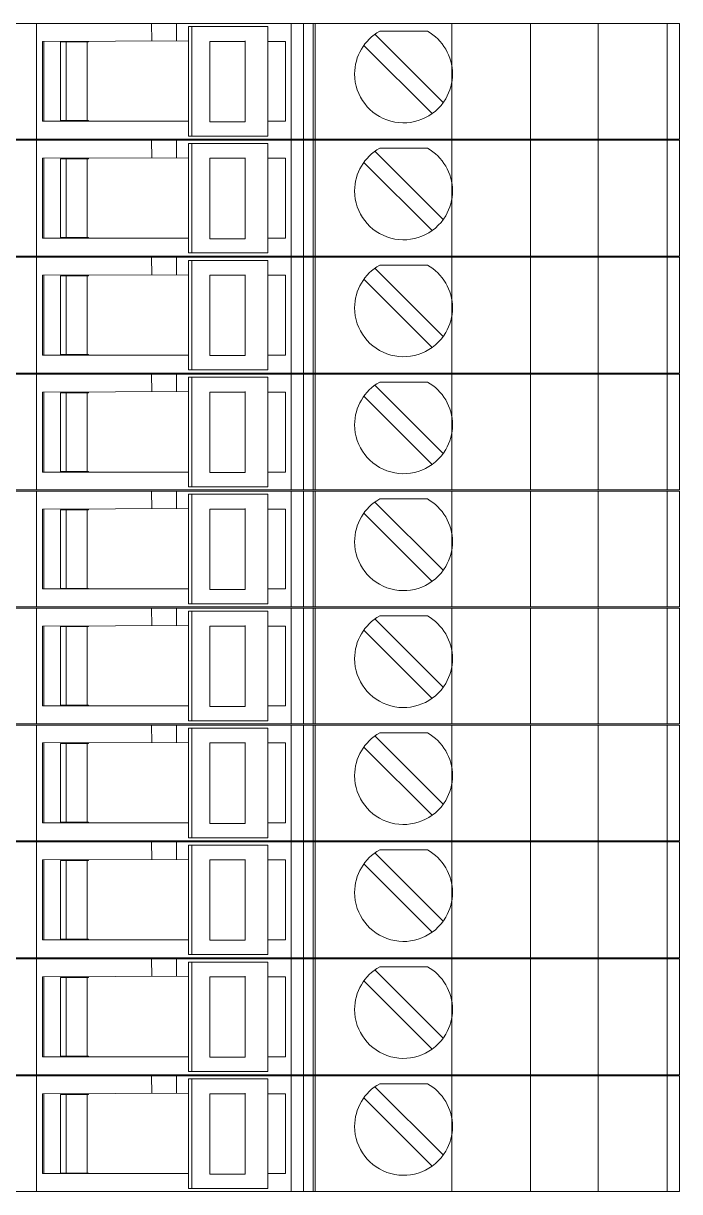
# Model space of a CAD drawing. Header units: millimetres. Extents: x 4962 to 7449, y 754 to 2938.
# Drawn here: x 6059.8 to 6089, y 2109.8 to 2161.8 of the extents above; entities that cross this region are included whole.
import ezdxf

# ---------------------------------------------------------------- set-up
doc = ezdxf.new("R2010")
doc.units = ezdxf.units.MM
doc.layers.add('000-PI-Oprema', color=30, linetype='Continuous', lineweight=5)

msp = doc.modelspace()

# ---------------------------------------------------------------- linework, layer by layer
at = {"layer": '000-PI-Oprema', "color": 0, "linetype": 'ByBlock', "lineweight": 0}
for p, q in [((6059.171, 2161.76), (6060.371, 2161.76)), ((6060.371, 2161.76), (6065.496, 2161.76)), ((6060.371, 2161.76), (6060.371, 2156.61)), ((6064.971, 2161.76), (6064.971, 2161.76)), ((6066.592, 2161.76), (6065.496, 2161.76)), ((6065.496, 2161.76), (6065.496, 2161.76)), ((6065.496, 2161.76), (6065.499, 2160.979)), ((6066.596, 2161.76), (6066.592, 2161.76)), ((6066.596, 2161.76), (6088.971, 2161.76)), ((6066.596, 2161.76), (6066.596, 2161.76)), ((6066.596, 2160.983), (6066.596, 2161.76)), ((6070.021, 2161.76), (6070.021, 2161.76)), ((6071.702, 2156.61), (6071.702, 2161.76)), ((6072.244, 2161.76), (6072.244, 2156.61)), ((6072.671, 2161.76), (6072.671, 2161.76)), ((6072.671, 2161.76), (6072.671, 2156.61)), ((6072.771, 2156.61), (6072.771, 2161.76)), ((6078.847, 2156.61), (6078.847, 2161.76)), ((6082.347, 2156.61), (6082.347, 2161.76)), ((6085.347, 2156.61), (6085.347, 2161.76)), ((6088.424, 2161.76), (6088.424, 2156.61)), ((6088.971, 2156.61), (6088.971, 2161.76)), ((6067.13, 2161.62), (6067.288, 2161.62)), ((6067.13, 2161.62), (6067.13, 2160.935)), ((6067.288, 2161.62), (6067.288, 2156.75)), ((6067.288, 2161.62), (6070.659, 2161.62)), ((6070.659, 2156.75), (6070.659, 2161.62)), ((6070.659, 2161.62), (6070.659, 2161.62)), ((6075.426, 2161.275), (6075.426, 2161.275)), ((6075.426, 2161.275), (6078.462, 2158.24)), ((6075.638, 2161.41), (6075.638, 2161.41)), ((6075.638, 2161.41), (6077.755, 2161.41)), ((6077.755, 2161.41), (6077.755, 2161.41)), ((6060.646, 2160.96), (6067.13, 2160.985)), ((6060.646, 2160.96), (6060.646, 2160.96)), ((6060.646, 2157.41), (6060.646, 2160.96)), ((6060.696, 2160.96), (6060.696, 2157.41)), ((6061.446, 2160.935), (6061.696, 2160.935)), ((6061.446, 2160.935), (6061.446, 2160.935)), ((6061.446, 2157.435), (6061.446, 2160.935)), ((6061.696, 2157.41), (6061.696, 2160.96)), ((6061.696, 2160.935), (6062.696, 2160.935)), ((6062.633, 2157.435), (6062.633, 2160.935)), ((6062.696, 2160.96), (6062.696, 2160.935)), ((6067.13, 2160.935), (6067.13, 2157.435)), ((6068.085, 2160.96), (6069.652, 2160.96)), ((6068.085, 2160.96), (6068.085, 2157.435)), ((6069.652, 2157.385), (6069.652, 2160.985)), ((6070.659, 2160.96), (6071.446, 2160.96)), ((6071.446, 2160.96), (6071.446, 2160.96)), ((6071.446, 2157.41), (6071.446, 2160.96)), ((6072.771, 2158.21), (6072.771, 2160.81)), ((6072.771, 2160.81), (6072.771, 2160.81)), ((6074.931, 2160.78), (6074.931, 2160.78)), ((6077.967, 2157.745), (6074.931, 2160.78)), ((6072.771, 2158.21), (6072.771, 2158.21)), ((6078.462, 2158.24), (6078.462, 2158.24)), ((6077.967, 2157.745), (6077.967, 2157.745)), ((6060.646, 2157.41), (6067.13, 2157.41)), ((6060.646, 2157.41), (6060.646, 2157.41)), ((6061.446, 2157.435), (6061.446, 2157.435)), ((6061.446, 2157.435), (6061.696, 2157.435)), ((6061.696, 2157.435), (6062.696, 2157.435)), ((6062.696, 2157.435), (6062.696, 2157.41)), ((6067.13, 2156.75), (6067.13, 2157.435)), ((6068.085, 2157.435), (6068.085, 2157.385)), ((6068.243, 2157.385), (6068.085, 2157.385)), ((6069.652, 2157.385), (6068.243, 2157.385)), ((6070.659, 2157.41), (6071.446, 2157.41)), ((6071.446, 2157.41), (6071.446, 2157.41)), ((6059.171, 2156.61), (6060.371, 2156.61)), ((6059.171, 2156.56), (6060.371, 2156.56)), ((6060.371, 2156.61), (6078.571, 2156.61)), ((6060.371, 2156.56), (6065.496, 2156.56)), ((6060.371, 2156.56), (6060.371, 2151.41)), ((6064.971, 2156.61), (6064.971, 2156.61)), ((6064.971, 2156.56), (6064.971, 2156.56)), ((6066.592, 2156.56), (6065.496, 2156.56)), ((6065.496, 2156.56), (6065.496, 2156.56)), ((6065.496, 2156.56), (6065.499, 2155.779)), ((6066.596, 2156.56), (6066.592, 2156.56)), ((6066.596, 2156.56), (6088.971, 2156.56)), ((6066.596, 2156.56), (6066.596, 2156.56)), ((6066.596, 2155.783), (6066.596, 2156.56)), ((6067.13, 2156.75), (6067.288, 2156.75)), ((6067.288, 2156.75), (6070.659, 2156.75)), ((6070.021, 2156.61), (6070.021, 2156.61)), ((6070.021, 2156.56), (6070.021, 2156.56)), ((6070.659, 2156.75), (6070.659, 2156.75)), ((6071.702, 2151.41), (6071.702, 2156.56)), ((6072.244, 2156.56), (6072.244, 2151.41)), ((6072.671, 2156.61), (6072.671, 2156.61)), ((6072.671, 2156.56), (6072.671, 2156.56)), ((6072.671, 2156.56), (6072.671, 2151.41)), ((6072.771, 2151.41), (6072.771, 2156.56)), ((6088.971, 2156.61), (6078.571, 2156.61)), ((6078.847, 2151.41), (6078.847, 2156.56)), ((6082.347, 2151.41), (6082.347, 2156.56)), ((6085.347, 2151.41), (6085.347, 2156.56)), ((6088.424, 2156.56), (6088.424, 2151.41)), ((6088.971, 2151.41), (6088.971, 2156.56)), ((6067.13, 2156.42), (6067.288, 2156.42)), ((6067.13, 2156.42), (6067.13, 2155.735)), ((6067.288, 2156.42), (6067.288, 2151.55)), ((6067.288, 2156.42), (6070.659, 2156.42)), ((6070.659, 2151.55), (6070.659, 2156.42)), ((6070.659, 2156.42), (6070.659, 2156.42)), ((6075.426, 2156.075), (6075.426, 2156.075)), ((6075.426, 2156.075), (6078.462, 2153.04)), ((6075.638, 2156.21), (6075.638, 2156.21)), ((6075.638, 2156.21), (6077.755, 2156.21)), ((6077.755, 2156.21), (6077.755, 2156.21)), ((6060.646, 2155.76), (6067.13, 2155.785)), ((6060.646, 2155.76), (6060.646, 2155.76)), ((6060.646, 2152.21), (6060.646, 2155.76)), ((6060.696, 2155.76), (6060.696, 2152.21)), ((6061.446, 2155.735), (6061.696, 2155.735)), ((6061.446, 2155.735), (6061.446, 2155.735)), ((6061.446, 2152.235), (6061.446, 2155.735)), ((6061.696, 2152.21), (6061.696, 2155.76)), ((6061.696, 2155.735), (6062.696, 2155.735)), ((6062.633, 2152.235), (6062.633, 2155.735)), ((6062.696, 2155.76), (6062.696, 2155.735)), ((6067.13, 2155.735), (6067.13, 2152.235)), ((6068.085, 2155.76), (6069.652, 2155.76)), ((6068.085, 2155.76), (6068.085, 2152.235)), ((6069.652, 2152.185), (6069.652, 2155.785)), ((6070.659, 2155.76), (6071.446, 2155.76)), ((6071.446, 2155.76), (6071.446, 2155.76)), ((6071.446, 2152.21), (6071.446, 2155.76)), ((6072.771, 2153.01), (6072.771, 2155.61)), ((6072.771, 2155.61), (6072.771, 2155.61)), ((6074.931, 2155.58), (6074.931, 2155.58)), ((6077.967, 2152.545), (6074.931, 2155.58)), ((6072.771, 2153.01), (6072.771, 2153.01)), ((6078.462, 2153.04), (6078.462, 2153.04)), ((6077.967, 2152.545), (6077.967, 2152.545)), ((6060.646, 2152.21), (6067.13, 2152.21)), ((6060.646, 2152.21), (6060.646, 2152.21)), ((6061.446, 2152.235), (6061.446, 2152.235)), ((6061.446, 2152.235), (6061.696, 2152.235)), ((6061.696, 2152.235), (6062.696, 2152.235)), ((6062.696, 2152.235), (6062.696, 2152.21)), ((6067.13, 2151.55), (6067.13, 2152.235)), ((6068.085, 2152.235), (6068.085, 2152.185)), ((6068.243, 2152.185), (6068.085, 2152.185)), ((6069.652, 2152.185), (6068.243, 2152.185)), ((6070.659, 2152.21), (6071.446, 2152.21)), ((6071.446, 2152.21), (6071.446, 2152.21)), ((6059.171, 2151.41), (6060.371, 2151.41)), ((6059.171, 2151.36), (6060.371, 2151.36)), ((6060.371, 2151.41), (6078.571, 2151.41)), ((6060.371, 2151.36), (6065.496, 2151.36)), ((6060.371, 2151.36), (6060.371, 2146.21)), ((6064.971, 2151.41), (6064.971, 2151.41)), ((6064.971, 2151.36), (6064.971, 2151.36)), ((6066.592, 2151.36), (6065.496, 2151.36)), ((6065.496, 2151.36), (6065.496, 2151.36)), ((6065.496, 2151.36), (6065.499, 2150.579)), ((6066.596, 2151.36), (6066.592, 2151.36)), ((6066.596, 2151.36), (6088.971, 2151.36)), ((6066.596, 2151.36), (6066.596, 2151.36)), ((6066.596, 2150.583), (6066.596, 2151.36)), ((6067.13, 2151.55), (6067.288, 2151.55)), ((6067.288, 2151.55), (6070.659, 2151.55)), ((6070.021, 2151.41), (6070.021, 2151.41)), ((6070.021, 2151.36), (6070.021, 2151.36)), ((6070.659, 2151.55), (6070.659, 2151.55)), ((6071.702, 2146.21), (6071.702, 2151.36)), ((6072.244, 2151.36), (6072.244, 2146.21)), ((6072.671, 2151.41), (6072.671, 2151.41)), ((6072.671, 2151.36), (6072.671, 2151.36)), ((6072.671, 2151.36), (6072.671, 2146.21)), ((6072.771, 2146.21), (6072.771, 2151.36)), ((6088.971, 2151.41), (6078.571, 2151.41)), ((6078.847, 2146.21), (6078.847, 2151.36)), ((6082.347, 2146.21), (6082.347, 2151.36)), ((6085.347, 2146.21), (6085.347, 2151.36)), ((6088.424, 2151.36), (6088.424, 2146.21)), ((6088.971, 2146.21), (6088.971, 2151.36)), ((6067.13, 2151.22), (6067.288, 2151.22)), ((6067.13, 2151.22), (6067.13, 2150.535)), ((6067.288, 2151.22), (6067.288, 2146.35)), ((6067.288, 2151.22), (6070.659, 2151.22)), ((6070.659, 2146.35), (6070.659, 2151.22)), ((6070.659, 2151.22), (6070.659, 2151.22)), ((6075.426, 2150.875), (6075.426, 2150.875)), ((6075.426, 2150.875), (6078.462, 2147.84)), ((6075.638, 2151.01), (6075.638, 2151.01)), ((6075.638, 2151.01), (6077.755, 2151.01)), ((6077.755, 2151.01), (6077.755, 2151.01)), ((6060.646, 2150.56), (6067.13, 2150.585)), ((6060.646, 2150.56), (6060.646, 2150.56)), ((6060.646, 2147.01), (6060.646, 2150.56)), ((6060.696, 2150.56), (6060.696, 2147.01)), ((6061.446, 2150.535), (6061.696, 2150.535)), ((6061.446, 2150.535), (6061.446, 2150.535)), ((6061.446, 2147.035), (6061.446, 2150.535)), ((6061.696, 2147.01), (6061.696, 2150.56)), ((6061.696, 2150.535), (6062.696, 2150.535)), ((6062.633, 2147.035), (6062.633, 2150.535)), ((6062.696, 2150.56), (6062.696, 2150.535)), ((6067.13, 2150.535), (6067.13, 2147.035)), ((6068.085, 2150.56), (6069.652, 2150.56)), ((6068.085, 2150.56), (6068.085, 2147.035)), ((6069.652, 2146.985), (6069.652, 2150.585)), ((6070.659, 2150.56), (6071.446, 2150.56)), ((6071.446, 2150.56), (6071.446, 2150.56)), ((6071.446, 2147.01), (6071.446, 2150.56)), ((6072.771, 2147.81), (6072.771, 2150.41)), ((6072.771, 2150.41), (6072.771, 2150.41)), ((6074.931, 2150.38), (6074.931, 2150.38)), ((6077.967, 2147.345), (6074.931, 2150.38)), ((6072.771, 2147.81), (6072.771, 2147.81)), ((6078.462, 2147.84), (6078.462, 2147.84)), ((6077.967, 2147.345), (6077.967, 2147.345)), ((6060.646, 2147.01), (6067.13, 2147.01)), ((6060.646, 2147.01), (6060.646, 2147.01)), ((6061.446, 2147.035), (6061.446, 2147.035)), ((6061.446, 2147.035), (6061.696, 2147.035)), ((6061.696, 2147.035), (6062.696, 2147.035)), ((6062.696, 2147.035), (6062.696, 2147.01)), ((6067.13, 2146.35), (6067.13, 2147.035)), ((6068.085, 2147.035), (6068.085, 2146.985)), ((6068.243, 2146.985), (6068.085, 2146.985)), ((6069.652, 2146.985), (6068.243, 2146.985)), ((6070.659, 2147.01), (6071.446, 2147.01)), ((6071.446, 2147.01), (6071.446, 2147.01)), ((6059.171, 2146.21), (6060.371, 2146.21)), ((6059.171, 2146.16), (6060.371, 2146.16)), ((6060.371, 2146.21), (6078.571, 2146.21)), ((6060.371, 2146.16), (6065.496, 2146.16)), ((6060.371, 2146.16), (6060.371, 2141.01)), ((6064.971, 2146.21), (6064.971, 2146.21)), ((6064.971, 2146.16), (6064.971, 2146.16)), ((6066.592, 2146.16), (6065.496, 2146.16)), ((6065.496, 2146.16), (6065.496, 2146.16)), ((6065.496, 2146.16), (6065.499, 2145.379)), ((6066.596, 2146.16), (6066.592, 2146.16)), ((6066.596, 2146.16), (6088.971, 2146.16)), ((6066.596, 2146.16), (6066.596, 2146.16)), ((6066.596, 2145.383), (6066.596, 2146.16)), ((6067.13, 2146.35), (6067.288, 2146.35)), ((6067.288, 2146.35), (6070.659, 2146.35)), ((6070.021, 2146.21), (6070.021, 2146.21)), ((6070.021, 2146.16), (6070.021, 2146.16)), ((6070.659, 2146.35), (6070.659, 2146.35)), ((6071.702, 2141.01), (6071.702, 2146.16)), ((6072.244, 2146.16), (6072.244, 2141.01)), ((6072.671, 2146.21), (6072.671, 2146.21)), ((6072.671, 2146.16), (6072.671, 2146.16)), ((6072.671, 2146.16), (6072.671, 2141.01)), ((6072.771, 2141.01), (6072.771, 2146.16)), ((6088.971, 2146.21), (6078.571, 2146.21)), ((6078.847, 2141.01), (6078.847, 2146.16)), ((6082.347, 2141.01), (6082.347, 2146.16)), ((6085.347, 2141.01), (6085.347, 2146.16)), ((6088.424, 2146.16), (6088.424, 2141.01)), ((6088.971, 2141.01), (6088.971, 2146.16)), ((6067.13, 2146.02), (6067.288, 2146.02)), ((6067.13, 2146.02), (6067.13, 2145.335)), ((6067.288, 2146.02), (6067.288, 2141.15)), ((6067.288, 2146.02), (6070.659, 2146.02)), ((6070.659, 2141.15), (6070.659, 2146.02)), ((6070.659, 2146.02), (6070.659, 2146.02)), ((6075.426, 2145.675), (6075.426, 2145.675)), ((6075.426, 2145.675), (6078.462, 2142.64)), ((6075.638, 2145.81), (6075.638, 2145.81)), ((6075.638, 2145.81), (6077.755, 2145.81)), ((6077.755, 2145.81), (6077.755, 2145.81)), ((6060.646, 2145.36), (6067.13, 2145.385)), ((6060.646, 2145.36), (6060.646, 2145.36)), ((6060.646, 2141.81), (6060.646, 2145.36)), ((6060.696, 2145.36), (6060.696, 2141.81)), ((6061.446, 2145.335), (6061.696, 2145.335)), ((6061.446, 2145.335), (6061.446, 2145.335)), ((6061.446, 2141.835), (6061.446, 2145.335)), ((6061.696, 2141.81), (6061.696, 2145.36)), ((6061.696, 2145.335), (6062.696, 2145.335)), ((6062.633, 2141.835), (6062.633, 2145.335)), ((6062.696, 2145.36), (6062.696, 2145.335)), ((6067.13, 2145.335), (6067.13, 2141.835)), ((6068.085, 2145.36), (6069.652, 2145.36)), ((6068.085, 2145.36), (6068.085, 2141.835)), ((6069.652, 2141.785), (6069.652, 2145.385)), ((6070.659, 2145.36), (6071.446, 2145.36)), ((6071.446, 2145.36), (6071.446, 2145.36)), ((6071.446, 2141.81), (6071.446, 2145.36)), ((6072.771, 2142.61), (6072.771, 2145.21)), ((6072.771, 2145.21), (6072.771, 2145.21)), ((6074.931, 2145.18), (6074.931, 2145.18)), ((6077.967, 2142.145), (6074.931, 2145.18)), ((6072.771, 2142.61), (6072.771, 2142.61)), ((6078.462, 2142.64), (6078.462, 2142.64)), ((6077.967, 2142.145), (6077.967, 2142.145)), ((6060.646, 2141.81), (6067.13, 2141.81)), ((6060.646, 2141.81), (6060.646, 2141.81)), ((6061.446, 2141.835), (6061.446, 2141.835)), ((6061.446, 2141.835), (6061.696, 2141.835)), ((6061.696, 2141.835), (6062.696, 2141.835)), ((6062.696, 2141.835), (6062.696, 2141.81)), ((6067.13, 2141.15), (6067.13, 2141.835)), ((6068.085, 2141.835), (6068.085, 2141.785)), ((6068.243, 2141.785), (6068.085, 2141.785)), ((6069.652, 2141.785), (6068.243, 2141.785)), ((6070.659, 2141.81), (6071.446, 2141.81)), ((6071.446, 2141.81), (6071.446, 2141.81)), ((6059.171, 2141.01), (6060.371, 2141.01)), ((6059.171, 2140.96), (6060.371, 2140.96)), ((6060.371, 2141.01), (6078.571, 2141.01)), ((6060.371, 2140.96), (6065.496, 2140.96)), ((6060.371, 2140.96), (6060.371, 2135.81)), ((6064.971, 2141.01), (6064.971, 2141.01)), ((6064.971, 2140.96), (6064.971, 2140.96)), ((6066.592, 2140.96), (6065.496, 2140.96)), ((6065.496, 2140.96), (6065.496, 2140.96)), ((6065.496, 2140.96), (6065.499, 2140.179)), ((6066.596, 2140.96), (6066.592, 2140.96)), ((6066.596, 2140.96), (6088.971, 2140.96)), ((6066.596, 2140.96), (6066.596, 2140.96)), ((6066.596, 2140.183), (6066.596, 2140.96)), ((6067.13, 2141.15), (6067.288, 2141.15)), ((6067.288, 2141.15), (6070.659, 2141.15)), ((6070.021, 2141.01), (6070.021, 2141.01)), ((6070.021, 2140.96), (6070.021, 2140.96)), ((6070.659, 2141.15), (6070.659, 2141.15)), ((6071.702, 2135.81), (6071.702, 2140.96)), ((6072.244, 2140.96), (6072.244, 2135.81)), ((6072.671, 2141.01), (6072.671, 2141.01)), ((6072.671, 2140.96), (6072.671, 2140.96)), ((6072.671, 2140.96), (6072.671, 2135.81)), ((6072.771, 2135.81), (6072.771, 2140.96)), ((6088.971, 2141.01), (6078.571, 2141.01)), ((6078.847, 2135.81), (6078.847, 2140.96)), ((6082.347, 2135.81), (6082.347, 2140.96)), ((6085.347, 2135.81), (6085.347, 2140.96)), ((6088.424, 2140.96), (6088.424, 2135.81)), ((6088.971, 2135.81), (6088.971, 2140.96)), ((6067.13, 2140.82), (6067.288, 2140.82)), ((6067.13, 2140.82), (6067.13, 2140.135)), ((6067.288, 2140.82), (6067.288, 2135.95)), ((6067.288, 2140.82), (6070.659, 2140.82)), ((6070.659, 2135.95), (6070.659, 2140.82)), ((6070.659, 2140.82), (6070.659, 2140.82)), ((6075.426, 2140.475), (6075.426, 2140.475)), ((6075.426, 2140.475), (6078.462, 2137.44)), ((6075.638, 2140.61), (6075.638, 2140.61)), ((6075.638, 2140.61), (6077.755, 2140.61)), ((6077.755, 2140.61), (6077.755, 2140.61)), ((6060.646, 2140.16), (6067.13, 2140.185)), ((6060.646, 2140.16), (6060.646, 2140.16)), ((6060.646, 2136.61), (6060.646, 2140.16)), ((6060.696, 2140.16), (6060.696, 2136.61)), ((6061.446, 2140.135), (6061.696, 2140.135)), ((6061.446, 2140.135), (6061.446, 2140.135)), ((6061.446, 2136.635), (6061.446, 2140.135)), ((6061.696, 2136.61), (6061.696, 2140.16)), ((6061.696, 2140.135), (6062.696, 2140.135)), ((6062.633, 2136.635), (6062.633, 2140.135)), ((6062.696, 2140.16), (6062.696, 2140.135)), ((6067.13, 2140.135), (6067.13, 2136.635)), ((6068.085, 2140.16), (6069.652, 2140.16)), ((6068.085, 2140.16), (6068.085, 2136.635)), ((6069.652, 2136.585), (6069.652, 2140.185)), ((6070.659, 2140.16), (6071.446, 2140.16)), ((6071.446, 2140.16), (6071.446, 2140.16)), ((6071.446, 2136.61), (6071.446, 2140.16)), ((6072.771, 2137.41), (6072.771, 2140.01)), ((6072.771, 2140.01), (6072.771, 2140.01)), ((6074.931, 2139.98), (6074.931, 2139.98)), ((6077.967, 2136.945), (6074.931, 2139.98)), ((6072.771, 2137.41), (6072.771, 2137.41)), ((6078.462, 2137.44), (6078.462, 2137.44)), ((6077.967, 2136.945), (6077.967, 2136.945)), ((6060.646, 2136.61), (6067.13, 2136.61)), ((6060.646, 2136.61), (6060.646, 2136.61)), ((6061.446, 2136.635), (6061.446, 2136.635)), ((6061.446, 2136.635), (6061.696, 2136.635)), ((6061.696, 2136.635), (6062.696, 2136.635)), ((6062.696, 2136.635), (6062.696, 2136.61)), ((6067.13, 2135.95), (6067.13, 2136.635)), ((6068.085, 2136.635), (6068.085, 2136.585)), ((6068.243, 2136.585), (6068.085, 2136.585)), ((6069.652, 2136.585), (6068.243, 2136.585)), ((6070.659, 2136.61), (6071.446, 2136.61)), ((6071.446, 2136.61), (6071.446, 2136.61)), ((6059.171, 2135.81), (6060.371, 2135.81)), ((6059.171, 2135.76), (6060.371, 2135.76)), ((6060.371, 2135.81), (6078.571, 2135.81)), ((6060.371, 2135.76), (6065.496, 2135.76)), ((6060.371, 2135.76), (6060.371, 2130.61)), ((6064.971, 2135.81), (6064.971, 2135.81)), ((6064.971, 2135.76), (6064.971, 2135.76)), ((6066.592, 2135.76), (6065.496, 2135.76)), ((6065.496, 2135.76), (6065.496, 2135.76)), ((6065.496, 2135.76), (6065.499, 2134.979)), ((6066.596, 2135.76), (6066.592, 2135.76)), ((6066.596, 2135.76), (6088.971, 2135.76)), ((6066.596, 2135.76), (6066.596, 2135.76)), ((6066.596, 2134.983), (6066.596, 2135.76)), ((6067.13, 2135.95), (6067.288, 2135.95)), ((6067.288, 2135.95), (6070.659, 2135.95)), ((6070.021, 2135.81), (6070.021, 2135.81)), ((6070.021, 2135.76), (6070.021, 2135.76)), ((6070.659, 2135.95), (6070.659, 2135.95)), ((6071.702, 2130.61), (6071.702, 2135.76)), ((6072.244, 2135.76), (6072.244, 2130.61)), ((6072.671, 2135.81), (6072.671, 2135.81)), ((6072.671, 2135.76), (6072.671, 2135.76)), ((6072.671, 2135.76), (6072.671, 2130.61)), ((6072.771, 2130.61), (6072.771, 2135.76)), ((6088.971, 2135.81), (6078.571, 2135.81)), ((6078.847, 2130.61), (6078.847, 2135.76)), ((6082.347, 2130.61), (6082.347, 2135.76)), ((6085.347, 2130.61), (6085.347, 2135.76)), ((6088.424, 2135.76), (6088.424, 2130.61)), ((6088.971, 2130.61), (6088.971, 2135.76)), ((6067.13, 2135.62), (6067.288, 2135.62)), ((6067.13, 2135.62), (6067.13, 2134.935)), ((6067.288, 2135.62), (6067.288, 2130.75)), ((6067.288, 2135.62), (6070.659, 2135.62)), ((6070.659, 2130.75), (6070.659, 2135.62)), ((6070.659, 2135.62), (6070.659, 2135.62)), ((6075.426, 2135.275), (6075.426, 2135.275)), ((6075.426, 2135.275), (6078.462, 2132.24)), ((6075.638, 2135.41), (6075.638, 2135.41)), ((6075.638, 2135.41), (6077.755, 2135.41)), ((6077.755, 2135.41), (6077.755, 2135.41)), ((6060.646, 2134.96), (6067.13, 2134.985)), ((6060.646, 2134.96), (6060.646, 2134.96)), ((6060.646, 2131.41), (6060.646, 2134.96)), ((6060.696, 2134.96), (6060.696, 2131.41)), ((6061.446, 2134.935), (6061.696, 2134.935)), ((6061.446, 2134.935), (6061.446, 2134.935)), ((6061.446, 2131.435), (6061.446, 2134.935)), ((6061.696, 2131.41), (6061.696, 2134.96)), ((6061.696, 2134.935), (6062.696, 2134.935)), ((6062.633, 2131.435), (6062.633, 2134.935)), ((6062.696, 2134.96), (6062.696, 2134.935)), ((6067.13, 2134.935), (6067.13, 2131.435)), ((6068.085, 2134.96), (6069.652, 2134.96)), ((6068.085, 2134.96), (6068.085, 2131.435)), ((6069.652, 2131.385), (6069.652, 2134.985)), ((6070.659, 2134.96), (6071.446, 2134.96)), ((6071.446, 2134.96), (6071.446, 2134.96)), ((6071.446, 2131.41), (6071.446, 2134.96)), ((6072.771, 2132.21), (6072.771, 2134.81)), ((6072.771, 2134.81), (6072.771, 2134.81)), ((6074.931, 2134.78), (6074.931, 2134.78)), ((6077.967, 2131.745), (6074.931, 2134.78)), ((6072.771, 2132.21), (6072.771, 2132.21)), ((6078.462, 2132.24), (6078.462, 2132.24)), ((6077.967, 2131.745), (6077.967, 2131.745)), ((6060.646, 2131.41), (6067.13, 2131.41)), ((6060.646, 2131.41), (6060.646, 2131.41)), ((6061.446, 2131.435), (6061.446, 2131.435)), ((6061.446, 2131.435), (6061.696, 2131.435)), ((6061.696, 2131.435), (6062.696, 2131.435)), ((6062.696, 2131.435), (6062.696, 2131.41)), ((6067.13, 2130.75), (6067.13, 2131.435)), ((6068.085, 2131.435), (6068.085, 2131.385)), ((6068.243, 2131.385), (6068.085, 2131.385)), ((6069.652, 2131.385), (6068.243, 2131.385)), ((6070.659, 2131.41), (6071.446, 2131.41)), ((6071.446, 2131.41), (6071.446, 2131.41)), ((6059.171, 2130.61), (6060.371, 2130.61)), ((6059.171, 2130.56), (6060.371, 2130.56)), ((6060.371, 2130.61), (6078.571, 2130.61)), ((6060.371, 2130.56), (6065.496, 2130.56)), ((6060.371, 2130.56), (6060.371, 2125.41)), ((6064.971, 2130.61), (6064.971, 2130.61)), ((6064.971, 2130.56), (6064.971, 2130.56)), ((6066.592, 2130.56), (6065.496, 2130.56)), ((6065.496, 2130.56), (6065.496, 2130.56)), ((6065.496, 2130.56), (6065.499, 2129.779)), ((6066.596, 2130.56), (6066.592, 2130.56)), ((6066.596, 2130.56), (6088.971, 2130.56)), ((6066.596, 2130.56), (6066.596, 2130.56)), ((6066.596, 2129.783), (6066.596, 2130.56)), ((6067.13, 2130.75), (6067.288, 2130.75)), ((6067.288, 2130.75), (6070.659, 2130.75)), ((6070.021, 2130.61), (6070.021, 2130.61)), ((6070.021, 2130.56), (6070.021, 2130.56)), ((6070.659, 2130.75), (6070.659, 2130.75)), ((6071.702, 2125.41), (6071.702, 2130.56)), ((6072.244, 2130.56), (6072.244, 2125.41)), ((6072.671, 2130.61), (6072.671, 2130.61)), ((6072.671, 2130.56), (6072.671, 2130.56)), ((6072.671, 2130.56), (6072.671, 2125.41)), ((6072.771, 2125.41), (6072.771, 2130.56)), ((6088.971, 2130.61), (6078.571, 2130.61)), ((6078.847, 2125.41), (6078.847, 2130.56)), ((6082.347, 2125.41), (6082.347, 2130.56)), ((6085.347, 2125.41), (6085.347, 2130.56)), ((6088.424, 2130.56), (6088.424, 2125.41)), ((6088.971, 2125.41), (6088.971, 2130.56)), ((6067.13, 2130.42), (6067.288, 2130.42)), ((6067.13, 2130.42), (6067.13, 2129.735)), ((6067.288, 2130.42), (6067.288, 2125.55)), ((6067.288, 2130.42), (6070.659, 2130.42)), ((6070.659, 2125.55), (6070.659, 2130.42)), ((6070.659, 2130.42), (6070.659, 2130.42)), ((6075.426, 2130.075), (6075.426, 2130.075)), ((6075.426, 2130.075), (6078.462, 2127.04)), ((6075.638, 2130.21), (6075.638, 2130.21)), ((6075.638, 2130.21), (6077.755, 2130.21)), ((6077.755, 2130.21), (6077.755, 2130.21)), ((6060.646, 2129.76), (6067.13, 2129.785)), ((6060.646, 2129.76), (6060.646, 2129.76)), ((6060.646, 2126.21), (6060.646, 2129.76)), ((6060.696, 2129.76), (6060.696, 2126.21)), ((6061.446, 2129.735), (6061.696, 2129.735)), ((6061.446, 2129.735), (6061.446, 2129.735)), ((6061.446, 2126.235), (6061.446, 2129.735)), ((6061.696, 2126.21), (6061.696, 2129.76)), ((6061.696, 2129.735), (6062.696, 2129.735)), ((6062.633, 2126.235), (6062.633, 2129.735)), ((6062.696, 2129.76), (6062.696, 2129.735)), ((6067.13, 2129.735), (6067.13, 2126.235)), ((6068.085, 2129.76), (6069.652, 2129.76)), ((6068.085, 2129.76), (6068.085, 2126.235)), ((6069.652, 2126.185), (6069.652, 2129.785)), ((6070.659, 2129.76), (6071.446, 2129.76)), ((6071.446, 2129.76), (6071.446, 2129.76)), ((6071.446, 2126.21), (6071.446, 2129.76)), ((6072.771, 2127.01), (6072.771, 2129.61)), ((6072.771, 2129.61), (6072.771, 2129.61)), ((6074.931, 2129.58), (6074.931, 2129.58)), ((6077.967, 2126.545), (6074.931, 2129.58)), ((6072.771, 2127.01), (6072.771, 2127.01)), ((6078.462, 2127.04), (6078.462, 2127.04)), ((6077.967, 2126.545), (6077.967, 2126.545)), ((6060.646, 2126.21), (6067.13, 2126.21)), ((6060.646, 2126.21), (6060.646, 2126.21)), ((6061.446, 2126.235), (6061.446, 2126.235)), ((6061.446, 2126.235), (6061.696, 2126.235)), ((6061.696, 2126.235), (6062.696, 2126.235)), ((6062.696, 2126.235), (6062.696, 2126.21)), ((6067.13, 2125.55), (6067.13, 2126.235)), ((6068.085, 2126.235), (6068.085, 2126.185)), ((6068.243, 2126.185), (6068.085, 2126.185)), ((6069.652, 2126.185), (6068.243, 2126.185)), ((6070.659, 2126.21), (6071.446, 2126.21)), ((6071.446, 2126.21), (6071.446, 2126.21)), ((6059.171, 2125.41), (6060.371, 2125.41)), ((6059.171, 2125.36), (6060.371, 2125.36)), ((6060.371, 2125.41), (6078.571, 2125.41)), ((6060.371, 2125.36), (6065.496, 2125.36)), ((6060.371, 2125.36), (6060.371, 2120.21)), ((6064.971, 2125.41), (6064.971, 2125.41)), ((6064.971, 2125.36), (6064.971, 2125.36)), ((6066.592, 2125.36), (6065.496, 2125.36)), ((6065.496, 2125.36), (6065.496, 2125.36)), ((6065.496, 2125.36), (6065.499, 2124.579)), ((6066.596, 2125.36), (6066.592, 2125.36)), ((6066.596, 2125.36), (6088.971, 2125.36)), ((6066.596, 2125.36), (6066.596, 2125.36)), ((6066.596, 2124.583), (6066.596, 2125.36)), ((6067.13, 2125.55), (6067.288, 2125.55)), ((6067.288, 2125.55), (6070.659, 2125.55)), ((6070.021, 2125.41), (6070.021, 2125.41)), ((6070.021, 2125.36), (6070.021, 2125.36)), ((6070.659, 2125.55), (6070.659, 2125.55)), ((6071.702, 2120.21), (6071.702, 2125.36)), ((6072.244, 2125.36), (6072.244, 2120.21)), ((6072.671, 2125.41), (6072.671, 2125.41)), ((6072.671, 2125.36), (6072.671, 2125.36)), ((6072.671, 2125.36), (6072.671, 2120.21)), ((6072.771, 2120.21), (6072.771, 2125.36)), ((6088.971, 2125.41), (6078.571, 2125.41)), ((6078.847, 2120.21), (6078.847, 2125.36)), ((6082.347, 2120.21), (6082.347, 2125.36)), ((6085.347, 2120.21), (6085.347, 2125.36)), ((6088.424, 2125.36), (6088.424, 2120.21)), ((6088.971, 2120.21), (6088.971, 2125.36)), ((6067.13, 2125.22), (6067.288, 2125.22)), ((6067.13, 2125.22), (6067.13, 2124.535)), ((6067.288, 2125.22), (6067.288, 2120.35)), ((6067.288, 2125.22), (6070.659, 2125.22)), ((6070.659, 2120.35), (6070.659, 2125.22)), ((6070.659, 2125.22), (6070.659, 2125.22)), ((6075.426, 2124.875), (6075.426, 2124.875)), ((6075.426, 2124.875), (6078.462, 2121.84)), ((6075.638, 2125.01), (6075.638, 2125.01)), ((6075.638, 2125.01), (6077.755, 2125.01)), ((6077.755, 2125.01), (6077.755, 2125.01)), ((6060.646, 2124.56), (6067.13, 2124.585)), ((6060.646, 2124.56), (6060.646, 2124.56)), ((6060.646, 2121.01), (6060.646, 2124.56)), ((6060.696, 2124.56), (6060.696, 2121.01)), ((6061.446, 2124.535), (6061.696, 2124.535)), ((6061.446, 2124.535), (6061.446, 2124.535)), ((6061.446, 2121.035), (6061.446, 2124.535)), ((6061.696, 2121.01), (6061.696, 2124.56)), ((6061.696, 2124.535), (6062.696, 2124.535)), ((6062.633, 2121.035), (6062.633, 2124.535)), ((6062.696, 2124.56), (6062.696, 2124.535)), ((6067.13, 2124.535), (6067.13, 2121.035)), ((6068.085, 2124.56), (6069.652, 2124.56)), ((6068.085, 2124.56), (6068.085, 2121.035)), ((6069.652, 2120.985), (6069.652, 2124.585)), ((6070.659, 2124.56), (6071.446, 2124.56)), ((6071.446, 2124.56), (6071.446, 2124.56)), ((6071.446, 2121.01), (6071.446, 2124.56)), ((6072.771, 2121.81), (6072.771, 2124.41)), ((6072.771, 2124.41), (6072.771, 2124.41)), ((6074.931, 2124.38), (6074.931, 2124.38)), ((6077.967, 2121.345), (6074.931, 2124.38)), ((6072.771, 2121.81), (6072.771, 2121.81)), ((6078.462, 2121.84), (6078.462, 2121.84)), ((6077.967, 2121.345), (6077.967, 2121.345)), ((6060.646, 2121.01), (6067.13, 2121.01)), ((6060.646, 2121.01), (6060.646, 2121.01)), ((6061.446, 2121.035), (6061.446, 2121.035)), ((6061.446, 2121.035), (6061.696, 2121.035)), ((6061.696, 2121.035), (6062.696, 2121.035)), ((6062.696, 2121.035), (6062.696, 2121.01)), ((6067.13, 2120.35), (6067.13, 2121.035)), ((6068.085, 2121.035), (6068.085, 2120.985)), ((6068.243, 2120.985), (6068.085, 2120.985)), ((6069.652, 2120.985), (6068.243, 2120.985)), ((6070.659, 2121.01), (6071.446, 2121.01)), ((6071.446, 2121.01), (6071.446, 2121.01)), ((6059.171, 2120.21), (6060.371, 2120.21)), ((6059.171, 2120.16), (6060.371, 2120.16)), ((6060.371, 2120.21), (6078.571, 2120.21)), ((6060.371, 2120.16), (6065.496, 2120.16)), ((6060.371, 2120.16), (6060.371, 2115.01)), ((6064.971, 2120.21), (6064.971, 2120.21)), ((6064.971, 2120.16), (6064.971, 2120.16)), ((6066.592, 2120.16), (6065.496, 2120.16)), ((6065.496, 2120.16), (6065.496, 2120.16)), ((6065.496, 2120.16), (6065.499, 2119.379)), ((6066.596, 2120.16), (6066.592, 2120.16)), ((6066.596, 2120.16), (6088.971, 2120.16)), ((6066.596, 2120.16), (6066.596, 2120.16)), ((6066.596, 2119.383), (6066.596, 2120.16)), ((6067.13, 2120.35), (6067.288, 2120.35)), ((6067.288, 2120.35), (6070.659, 2120.35)), ((6070.021, 2120.21), (6070.021, 2120.21)), ((6070.021, 2120.16), (6070.021, 2120.16)), ((6070.659, 2120.35), (6070.659, 2120.35)), ((6071.702, 2115.01), (6071.702, 2120.16)), ((6072.244, 2120.16), (6072.244, 2115.01)), ((6072.671, 2120.21), (6072.671, 2120.21)), ((6072.671, 2120.16), (6072.671, 2120.16)), ((6072.671, 2120.16), (6072.671, 2115.01)), ((6072.771, 2115.01), (6072.771, 2120.16)), ((6088.971, 2120.21), (6078.571, 2120.21)), ((6078.847, 2115.01), (6078.847, 2120.16)), ((6082.347, 2115.01), (6082.347, 2120.16)), ((6085.347, 2115.01), (6085.347, 2120.16)), ((6088.424, 2120.16), (6088.424, 2115.01)), ((6088.971, 2115.01), (6088.971, 2120.16)), ((6067.13, 2120.02), (6067.288, 2120.02)), ((6067.13, 2120.02), (6067.13, 2119.335)), ((6067.288, 2120.02), (6067.288, 2115.15)), ((6067.288, 2120.02), (6070.659, 2120.02)), ((6070.659, 2115.15), (6070.659, 2120.02)), ((6070.659, 2120.02), (6070.659, 2120.02)), ((6075.426, 2119.675), (6075.426, 2119.675)), ((6075.426, 2119.675), (6078.462, 2116.64)), ((6075.638, 2119.81), (6075.638, 2119.81)), ((6075.638, 2119.81), (6077.755, 2119.81)), ((6077.755, 2119.81), (6077.755, 2119.81)), ((6060.646, 2119.36), (6067.13, 2119.385)), ((6060.646, 2119.36), (6060.646, 2119.36)), ((6060.646, 2115.81), (6060.646, 2119.36)), ((6060.696, 2119.36), (6060.696, 2115.81)), ((6061.446, 2119.335), (6061.696, 2119.335)), ((6061.446, 2119.335), (6061.446, 2119.335)), ((6061.446, 2115.835), (6061.446, 2119.335)), ((6061.696, 2115.81), (6061.696, 2119.36)), ((6061.696, 2119.335), (6062.696, 2119.335)), ((6062.633, 2115.835), (6062.633, 2119.335)), ((6062.696, 2119.36), (6062.696, 2119.335)), ((6067.13, 2119.335), (6067.13, 2115.835)), ((6068.085, 2119.36), (6069.652, 2119.36)), ((6068.085, 2119.36), (6068.085, 2115.835)), ((6069.652, 2115.785), (6069.652, 2119.385)), ((6070.659, 2119.36), (6071.446, 2119.36)), ((6071.446, 2119.36), (6071.446, 2119.36)), ((6071.446, 2115.81), (6071.446, 2119.36)), ((6072.771, 2116.61), (6072.771, 2119.21)), ((6072.771, 2119.21), (6072.771, 2119.21)), ((6074.931, 2119.18), (6074.931, 2119.18)), ((6077.967, 2116.145), (6074.931, 2119.18)), ((6072.771, 2116.61), (6072.771, 2116.61)), ((6078.462, 2116.64), (6078.462, 2116.64)), ((6077.967, 2116.145), (6077.967, 2116.145)), ((6060.646, 2115.81), (6067.13, 2115.81)), ((6060.646, 2115.81), (6060.646, 2115.81)), ((6061.446, 2115.835), (6061.446, 2115.835)), ((6061.446, 2115.835), (6061.696, 2115.835)), ((6061.696, 2115.835), (6062.696, 2115.835)), ((6062.696, 2115.835), (6062.696, 2115.81)), ((6067.13, 2115.15), (6067.13, 2115.835)), ((6068.085, 2115.835), (6068.085, 2115.785)), ((6068.243, 2115.785), (6068.085, 2115.785)), ((6069.652, 2115.785), (6068.243, 2115.785)), ((6070.659, 2115.81), (6071.446, 2115.81)), ((6071.446, 2115.81), (6071.446, 2115.81)), ((6059.171, 2115.01), (6060.371, 2115.01)), ((6059.171, 2114.96), (6060.371, 2114.96)), ((6060.371, 2115.01), (6078.571, 2115.01)), ((6060.371, 2114.96), (6065.496, 2114.96)), ((6060.371, 2114.96), (6060.371, 2109.81)), ((6064.971, 2115.01), (6064.971, 2115.01)), ((6064.971, 2114.96), (6064.971, 2114.96)), ((6066.592, 2114.96), (6065.496, 2114.96)), ((6065.496, 2114.96), (6065.496, 2114.96)), ((6065.496, 2114.96), (6065.499, 2114.179)), ((6066.596, 2114.96), (6066.592, 2114.96)), ((6066.596, 2114.96), (6088.971, 2114.96)), ((6066.596, 2114.96), (6066.596, 2114.96)), ((6066.596, 2114.183), (6066.596, 2114.96)), ((6067.13, 2115.15), (6067.288, 2115.15)), ((6067.288, 2115.15), (6070.659, 2115.15)), ((6070.021, 2115.01), (6070.021, 2115.01)), ((6070.021, 2114.96), (6070.021, 2114.96)), ((6070.659, 2115.15), (6070.659, 2115.15)), ((6071.702, 2109.81), (6071.702, 2114.96)), ((6072.244, 2114.96), (6072.244, 2109.81)), ((6072.671, 2115.01), (6072.671, 2115.01)), ((6072.671, 2114.96), (6072.671, 2114.96)), ((6072.671, 2114.96), (6072.671, 2109.81)), ((6072.771, 2109.81), (6072.771, 2114.96)), ((6088.971, 2115.01), (6078.571, 2115.01)), ((6078.847, 2109.81), (6078.847, 2114.96)), ((6082.347, 2109.81), (6082.347, 2114.96)), ((6085.347, 2109.81), (6085.347, 2114.96)), ((6088.424, 2114.96), (6088.424, 2109.81)), ((6088.971, 2109.81), (6088.971, 2114.96)), ((6067.13, 2114.82), (6067.288, 2114.82)), ((6067.13, 2114.82), (6067.13, 2114.135)), ((6067.288, 2114.82), (6067.288, 2109.95)), ((6067.288, 2114.82), (6070.659, 2114.82)), ((6070.659, 2109.95), (6070.659, 2114.82)), ((6070.659, 2114.82), (6070.659, 2114.82)), ((6075.426, 2114.475), (6075.426, 2114.475)), ((6075.426, 2114.475), (6078.462, 2111.44)), ((6075.638, 2114.61), (6075.638, 2114.61)), ((6075.638, 2114.61), (6077.755, 2114.61)), ((6077.755, 2114.61), (6077.755, 2114.61)), ((6060.646, 2114.16), (6067.13, 2114.185)), ((6060.646, 2114.16), (6060.646, 2114.16)), ((6060.646, 2110.61), (6060.646, 2114.16)), ((6060.696, 2114.16), (6060.696, 2110.61)), ((6061.446, 2114.135), (6061.696, 2114.135)), ((6061.446, 2114.135), (6061.446, 2114.135)), ((6061.446, 2110.635), (6061.446, 2114.135)), ((6061.696, 2110.61), (6061.696, 2114.16)), ((6061.696, 2114.135), (6062.696, 2114.135)), ((6062.633, 2110.635), (6062.633, 2114.135)), ((6062.696, 2114.16), (6062.696, 2114.135)), ((6067.13, 2114.135), (6067.13, 2110.635)), ((6068.085, 2114.16), (6069.652, 2114.16)), ((6068.085, 2114.16), (6068.085, 2110.635)), ((6069.652, 2110.585), (6069.652, 2114.185)), ((6070.659, 2114.16), (6071.446, 2114.16)), ((6071.446, 2114.16), (6071.446, 2114.16)), ((6071.446, 2110.61), (6071.446, 2114.16)), ((6072.771, 2111.41), (6072.771, 2114.01)), ((6072.771, 2114.01), (6072.771, 2114.01)), ((6074.931, 2113.98), (6074.931, 2113.98)), ((6077.967, 2110.945), (6074.931, 2113.98)), ((6072.771, 2111.41), (6072.771, 2111.41)), ((6078.462, 2111.44), (6078.462, 2111.44)), ((6077.967, 2110.945), (6077.967, 2110.945)), ((6060.646, 2110.61), (6067.13, 2110.61)), ((6060.646, 2110.61), (6060.646, 2110.61)), ((6061.446, 2110.635), (6061.446, 2110.635)), ((6061.446, 2110.635), (6061.696, 2110.635)), ((6061.696, 2110.635), (6062.696, 2110.635)), ((6062.696, 2110.635), (6062.696, 2110.61)), ((6067.13, 2109.95), (6067.13, 2110.635)), ((6068.085, 2110.635), (6068.085, 2110.585)), ((6068.243, 2110.585), (6068.085, 2110.585)), ((6069.652, 2110.585), (6068.243, 2110.585)), ((6070.659, 2110.61), (6071.446, 2110.61)), ((6071.446, 2110.61), (6071.446, 2110.61)), ((6059.171, 2109.81), (6060.371, 2109.81)), ((6060.371, 2109.81), (6078.571, 2109.81)), ((6064.971, 2109.81), (6064.971, 2109.81)), ((6067.13, 2109.95), (6067.288, 2109.95)), ((6067.288, 2109.95), (6070.659, 2109.95)), ((6070.021, 2109.81), (6070.021, 2109.81)), ((6070.659, 2109.95), (6070.659, 2109.95)), ((6072.671, 2109.81), (6072.671, 2109.81)), ((6088.971, 2109.81), (6078.571, 2109.81))]:
    msp.add_line(p, q, dxfattribs=at)
for centre, start, end in [((6076.696, 2159.51), 119.1246, 180), ((6076.696, 2159.51), 30.4503, 60.8754), ((6076.696, 2159.51), 180, 329.5497), ((6076.696, 2154.31), 119.1246, 180), ((6076.696, 2154.31), 30.4503, 60.8754), ((6076.696, 2154.31), 180, 329.5497), ((6076.696, 2149.11), 119.1246, 180), ((6076.696, 2149.11), 30.4503, 60.8754), ((6076.696, 2149.11), 180, 329.5497), ((6076.696, 2143.91), 119.1246, 180), ((6076.696, 2143.91), 30.4503, 60.8754), ((6076.696, 2143.91), 180, 329.5497), ((6076.696, 2138.71), 119.1246, 180), ((6076.696, 2138.71), 30.4503, 60.8754), ((6076.696, 2138.71), 180, 329.5497), ((6076.696, 2133.51), 119.1246, 180), ((6076.696, 2133.51), 30.4503, 60.8754), ((6076.696, 2133.51), 180, 329.5497), ((6076.696, 2128.31), 119.1246, 180), ((6076.696, 2128.31), 30.4503, 60.8754), ((6076.696, 2128.31), 180, 329.5497), ((6076.696, 2123.11), 119.1246, 180), ((6076.696, 2123.11), 30.4503, 60.8754), ((6076.696, 2123.11), 180, 329.5497), ((6076.696, 2117.91), 119.1246, 180), ((6076.696, 2117.91), 30.4503, 60.8754), ((6076.696, 2117.91), 180, 329.5497), ((6076.696, 2112.71), 119.1246, 180), ((6076.696, 2112.71), 30.4503, 60.8754), ((6076.696, 2112.71), 180, 329.5497)]:
    msp.add_arc(centre, 2.175, start, end, dxfattribs=at)
at = {"layer": '000-PI-Oprema', "color": 0, "linetype": 'ByBlock', "lineweight": 0, "extrusion": (0, 0, -1)}
for centre, start_param, end_param in [((6076.696, 2159.51), -2.102255, -1.570796), ((6076.696, 2159.51), -1.570796, -1.039338), ((6076.696, 2154.31), -2.102255, -1.570796), ((6076.696, 2154.31), -1.570796, -1.039338), ((6076.696, 2149.11), -2.102255, -1.570796), ((6076.696, 2149.11), -1.570796, -1.039338), ((6076.696, 2143.91), -2.102255, -1.570796), ((6076.696, 2143.91), -1.570796, -1.039338), ((6076.696, 2138.71), -2.102255, -1.570796), ((6076.696, 2138.71), -1.570796, -1.039338), ((6076.696, 2133.51), -2.102255, -1.570796), ((6076.696, 2133.51), -1.570796, -1.039338), ((6076.696, 2128.31), -2.102255, -1.570796), ((6076.696, 2128.31), -1.570796, -1.039338), ((6076.696, 2123.11), -2.102255, -1.570796), ((6076.696, 2123.11), -1.570796, -1.039338), ((6076.696, 2117.91), -2.102255, -1.570796), ((6076.696, 2117.91), -1.570796, -1.039338), ((6076.696, 2112.71), -2.102255, -1.570796), ((6076.696, 2112.71), -1.570796, -1.039338)]:
    msp.add_ellipse(centre, major_axis=(0, -2.175), ratio=1, start_param=start_param, end_param=end_param, dxfattribs=at)

doc.saveas('drawing.dxf')
